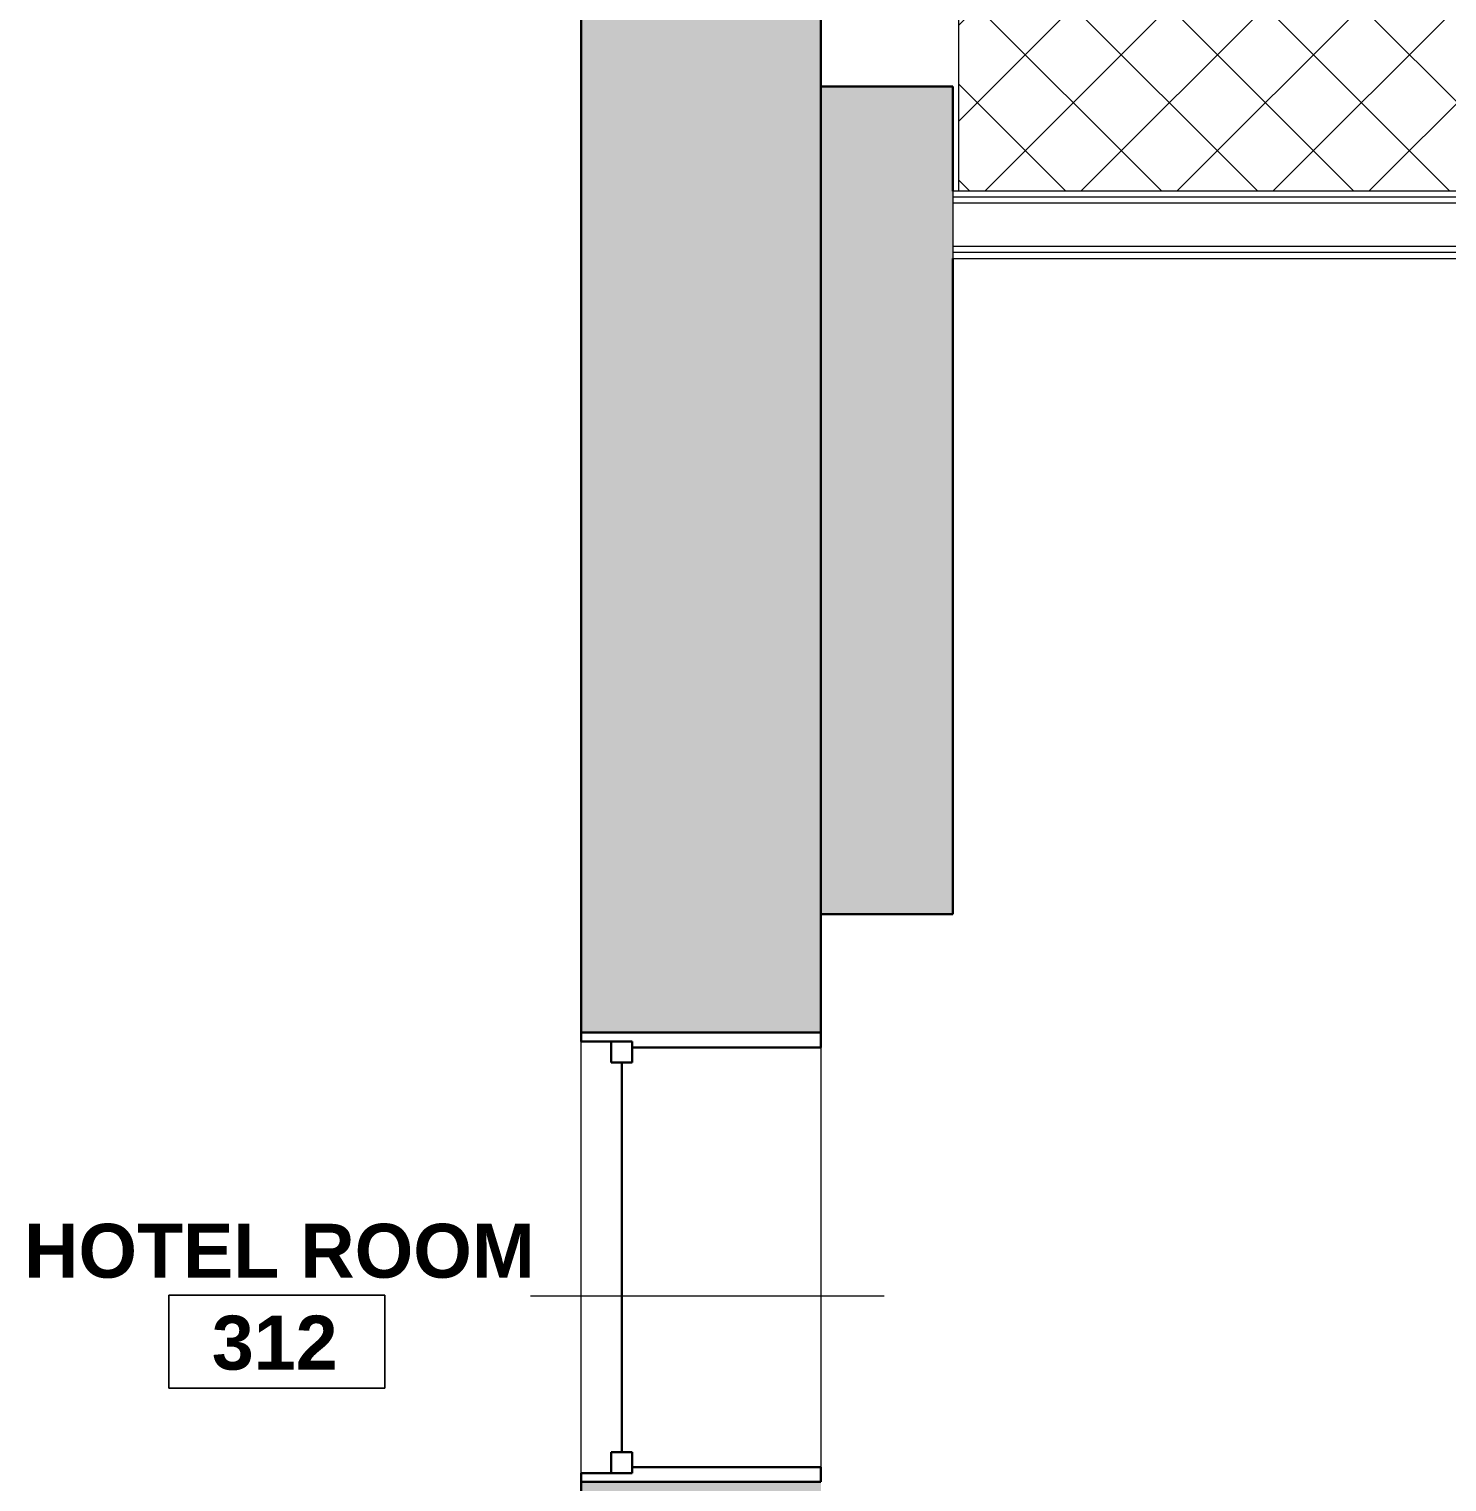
# Model space of a CAD drawing. Header units: inches. Extents: x -1176 to 1474, y -2632 to 978.
# Drawn here: x -1081.1 to -962.8, y 342 to 463.2 of the extents above; entities that cross this region are included whole.
import ezdxf

# ---------------------------------------------------------------- set-up
doc = ezdxf.new("R2010")
doc.units = ezdxf.units.IN
doc.header["$MEASUREMENT"] = 0
for name, color, linetype, lineweight in [('A-AREA-IDEN', 2, 'Continuous', 9), ('A-GLAZ', 151, 'Continuous', 18), ('A-WALL', 113, 'Continuous', 18), ('A-WALL-PATT', 111, 'Continuous', 18), ('I-WALL', 2, 'Continuous', 18), ('Q-CASE', 31, 'Continuous', 9)]:
    doc.layers.add(name, color=color, linetype=linetype, lineweight=lineweight)
doc.styles.add('Swis721 Lt BT_B', font='', dxfattribs={"height": 4.5})
doc.styles.get('Swis721 Lt BT_B').set_extended_font_data('Swis721 Lt BT', bold=True)

# ---------------------------------------------------------------- blocks, each defined once
blk = doc.blocks.new('Double Hung - side window 4_ X 4_6_-6972803-3rd Floor Construction')
at = {"layer": 'A-GLAZ', "color": 8, "lineweight": 30}
for p, q in [((-18.75, 10), (-18, 10)), ((-18, 5.75), (-18, 10)), ((18, 5.75), (18, 10)), ((18.75, 10), (18, 10)), ((-18, 7.5), (-18, 5.75)), ((-18, 7.5), (-16.25, 7.5)), ((-16.25, 7.5), (-16.25, 5.75)), ((16.25, 7.5), (16.25, 5.75)), ((18, 7.5), (16.25, 7.5)), ((18, 7.5), (18, 5.75)), ((-16.25, 6.625), (16.25, 6.625)), ((-18, 5.75), (-16.25, 5.75)), ((-18, 5.75), (-17.5, 5.75)), ((-17.5, -10), (-17.5, 5.75)), ((18, 5.75), (16.25, 5.75)), ((17.5, 5.75), (18, 5.75)), ((17.5, 5.75), (17.5, -10)), ((-17.5, -10), (-18.75, -10)), ((17.5, -10), (18.75, -10))]:
    blk.add_line(p, q, dxfattribs=at)
blk = doc.blocks.new('Desk69 - Desk-7130947-3rd Floor Construction')
at = {"layer": 'Q-CASE'}
h = blk.add_hatch(dxfattribs=at)
h.set_pattern_fill('FP_20', color=256, style=0, pattern_type=2)
h.set_pattern_definition([(45, (3208.772, -27.723), (-4.006467, 4.006467), []), (135, (3208.772, -27.723), (-4.006467, -4.006467), [])])
h.paths.add_polyline_path([(2205.18, 421.96), (2338.85, 421.96), (2338.85, 451.01), (2205.18, 451.01)], flags=0)
blk.add_line((2205.18, 451.01), (2205.18, 421.96), dxfattribs=at)
blk = doc.blocks.new('Room Tag - Room Name and Number-3379422-3rd Floor Construction')
at = {"layer": 'A-AREA-IDEN'}
for p, q in [((-0.1881, -0.1636), (-0.1881, -0.0018)), ((-0.1881, -0.0018), (0.1869, -0.0018)), ((0.1869, -0.0018), (-0.1881, -0.0018)), ((-0.1881, -0.0018), (-0.1881, -0.1636)), ((0.1869, -0.0018), (0.1869, -0.1636)), ((0.1869, -0.1636), (0.1869, -0.0018)), ((0.1869, -0.1636), (-0.1881, -0.1636)), ((-0.1881, -0.1636), (0.1869, -0.1636))]:
    blk.add_line(p, q, dxfattribs=at)

msp = doc.modelspace()

# ---------------------------------------------------------------- hatches: boundary and pattern name
at = {"layer": 'A-WALL-PATT', "lineweight": 9}
h = msp.add_hatch(color=7, dxfattribs=at)
h.paths.add_polyline_path([(-1022.95, 16.25), (-1015.06, 16.25), (-1015.06, 96), (-1035.06, 96), (-1035.06, 16.25)], flags=0)
h.paths.add_polyline_path([(-1015.06, 133.5), (-1015.06, 216), (-1035.06, 216), (-1035.06, 133.5)], flags=0)
h.paths.add_polyline_path([(-1015.06, 253.5), (-1015.06, 342), (-1035.06, 342), (-1035.06, 253.5), (-1022.95, 253.5)], flags=0)
h.paths.add_polyline_path([(-1015.06, 379.5), (-1015.06, 468.12), (-1035.06, 468.12), (-1035.06, 379.5)], flags=0)
h.paths.add_polyline_path([(-1015.06, 505.62), (-1015.06, 604.37), (-1035.06, 604.37), (-1035.06, 505.62)], flags=0)
h.paths.add_polyline_path([(-1035.06, 641.87), (-1015.06, 641.87), (-1015.06, 729.87), (-1035.06, 729.87), (-1035.06, 694.53)], flags=0)
h.paths.add_polyline_path([(-1035.06, 767.37), (-1015.06, 767.37), (-1015.06, 789.87), (-1035.06, 789.87), (-1035.06, 786.65)], flags=0)
msp.add_hatch(color=7, dxfattribs=at).paths.add_polyline_path([(-1015.06, 389.37), (-1004.06, 389.37), (-1004.06, 458.42), (-1015.06, 458.42)], flags=0)

# ---------------------------------------------------------------- linework, layer by layer
at = {"layer": 'A-AREA-IDEN'}
msp.add_line((-1009.79, 357.5), (-1039.3, 357.5), dxfattribs=at)
at = {"layer": 'A-WALL', "color": 8, "lineweight": 30}
for p, q in [((-1035.06, 468.12), (-1035.06, 379.5)), ((-1015.06, 379.5), (-1015.06, 468.12)), ((-1004.06, 458.42), (-1015.06, 458.42)), ((-1004.06, 449.69), (-1004.06, 458.42)), ((-1004.06, 389.37), (-1004.06, 444.06)), ((-1015.06, 389.37), (-1004.06, 389.37)), ((-1035.06, 379.5), (-1015.06, 379.5)), ((-1035.06, 342), (-1035.06, 253.5)), ((-1015.06, 342), (-1035.06, 342))]:
    msp.add_line(p, q, dxfattribs=at)
at = {"layer": 'A-WALL'}
for p, q in [((-1004.06, 449.69), (-1004.06, 444.06)), ((-654.95, 449.19), (-1004.06, 449.19)), ((-654.45, 448.69), (-1004.06, 448.69)), ((-810.06, 445.06), (-1004.06, 445.06)), ((-810.56, 444.56), (-1004.06, 444.56))]:
    msp.add_line(p, q, dxfattribs=at)
at = {"layer": 'A-WALL', "lineweight": 9}
for p, q in [((-1035.06, 342), (-1035.06, 379.5)), ((-1015.06, 379.5), (-1015.06, 342))]:
    msp.add_line(p, q, dxfattribs=at)
at = {"layer": 'I-WALL'}
for p, q in [((-655.45, 449.69), (-1004.06, 449.69)), ((-1004.06, 444.06), (-811.06, 444.06))]:
    msp.add_line(p, q, dxfattribs=at)

# ---------------------------------------------------------------- block references
at = {"layer": 'A-AREA-IDEN', "xscale": 47.99999999999997, "yscale": 47.99999999999997, "zscale": 47.99999999999997}
msp.add_blockref('Room Tag - Room Name and Number-3379422-3rd Floor Construction', (-1060.43, 357.68), dxfattribs=at)
at = {"layer": 'A-GLAZ', "rotation": 89.99999999999991}
msp.add_blockref('Double Hung - side window 4_ X 4_6_-6972803-3rd Floor Construction', (-1025.06, 360.75), dxfattribs=at)
at = {"layer": 'Q-CASE'}
msp.add_blockref('Desk69 - Desk-7130947-3rd Floor Construction', (-3208.77, 27.72), dxfattribs=at)

# ---------------------------------------------------------------- texts
at = {"layer": 'A-AREA-IDEN', "char_height": 4.5, "attachment_point": 1, "style": 'Swis721 Lt BT_B'}
for s, insert, width in [('HOTEL ROOM', (-1081.55, 363.54), 51.0555), ('312', (-1065.88, 355.88), 12.726)]:
    msp.add_mtext(s, dxfattribs=dict(at, insert=insert, width=width))

doc.saveas('drawing.dxf')
